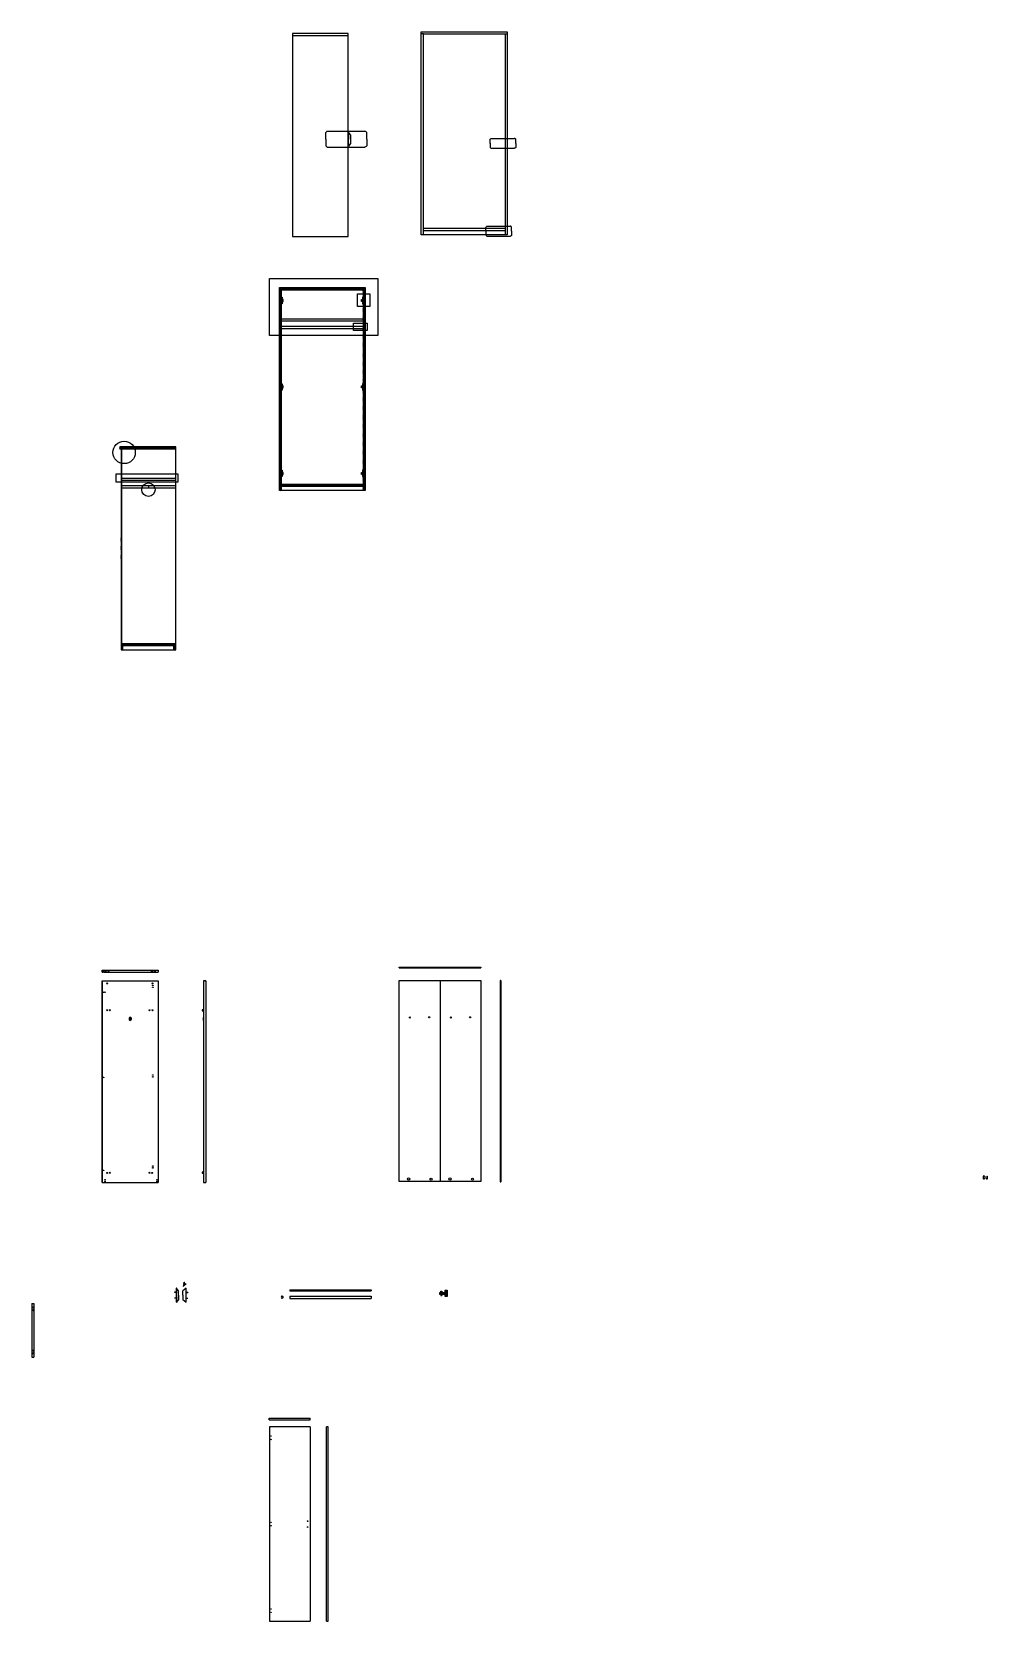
# Model space of a CAD drawing. Header units: millimetres. Extents: x -1607 to 2086, y -1080 to 527.
# Drawn here: x 1197 to 2086, y -1080 to 401 of the extents above; entities that cross this region are included whole.
import ezdxf

# ---------------------------------------------------------------- set-up
doc = ezdxf.new("R2010")
doc.units = ezdxf.units.MM
for name, color, linetype in [('Dettagli', 252, 'Continuous'), ('QUOTE', 241, 'Continuous'), ('Simbolo zoom', 140, 'Continuous'), ('Tratteggi', 252, 'Continuous')]:
    doc.layers.add(name, color=color, linetype=linetype)
pattern_1 = [(45, (999.5649, 92.9599), (-0.4490128, 0.4490128), [])]
pattern_2 = [(45, (727.7523, -51.5203), (-0.4490128, 0.4490128), [])]

msp = doc.modelspace()

# ---------------------------------------------------------------- hatches: boundary and pattern name
at = {"layer": 'Tratteggi'}
h = msp.add_hatch(dxfattribs=at)
h.set_pattern_fill('ANSI31', color=256, scale=0.2)
h.set_pattern_definition(pattern_1)
h.paths.add_polyline_path([(1507, 162.5), (1427, 162.5), (1427, 160.5), (1429, 160.5), (1505, 160.5), (1507, 160.5)])
h = msp.add_hatch(dxfattribs=at)
h.set_pattern_fill('ANSI31', color=256, scale=0.2)
h.set_pattern_definition(pattern_1)
h.paths.add_polyline_path([(1429, 160.5), (1505, 160.5), (1505, -26.5), (1507, -26.5), (1507, 162.5), (1427, 162.5), (1427, -26.5), (1429, -26.5)])
h = msp.add_hatch(dxfattribs=at)
h.set_pattern_fill('ANSI31', color=256, scale=0.2)
h.set_pattern_definition(pattern_2)
h.paths.add_polyline_path([(1279.9, -174.9), (1280.9, -174.9), (1280.9, -170.9), (1279.9, -170.9)])
h.paths.add_polyline_path([(1329.5, -170.9), (1328.5, -170.9), (1328.5, -174.9), (1329.5, -174.9)])
h.paths.add_polyline_path([(1330.5, -170.9), (1330.5, -168.9), (1279.9, -168.9), (1279.9, -170.9)])
h.paths.add_polyline_path([(1278.5, 14.1), (1278.5, 12.1), (1279.6, 12.1), (1279.6, 12.3), (1279.9, 12.3), (1279.9, 12.1), (1330.5, 12.1), (1330.5, 14.1)])
h = msp.add_hatch(dxfattribs=at)
h.set_pattern_fill('ANSI31', color=256, scale=0.2)
h.set_pattern_definition(pattern_2)
edge = h.paths.add_edge_path()
edge.add_line((1279.6, 12.3), (1279.6, -174.9))
edge.add_line((1279.9, 12.3), (1279.9, -174.9))
h = msp.add_hatch(dxfattribs=at)
h.set_pattern_fill('ANSI31', color=256, scale=0.2)
h.set_pattern_definition(pattern_1)
h.paths.add_polyline_path([(1505, -20.5), (1429, -20.5), (1429, -22.5), (1505, -22.5)])

# ---------------------------------------------------------------- linework, layer by layer
for p, q in [((1491.2, 399.1), (1439.2, 399.1)), ((1439.2, 399.1), (1439.2, 210.1)), ((1491.2, 397.1), (1439.2, 397.1)), ((1491.2, 210.1), (1491.2, 399.1)), ((1561.2, 398.8), (1559.2, 398.8)), ((1637.2, 398.8), (1639.2, 398.8)), ((1491.2, 307.2), (1491.2, 294.2)), ((1491.4, 307.2), (1491.2, 307.2)), ((1491.4, 294.2), (1491.4, 307.2)), ((1493.4, 304.7), (1491.4, 307.2)), ((1493.3, 304.7), (1491.4, 306.9)), ((1493.4, 296.7), (1491.4, 294.2)), ((1493.2, 296.7), (1491.5, 294.5)), ((1493.4, 304.7), (1493.2, 304.7)), ((1493.2, 304.7), (1493.2, 296.7)), ((1493.2, 296.7), (1493.4, 296.7)), ((1493.4, 300.7), (1493.4, 304.7)), ((1493.4, 300.7), (1493.4, 296.7)), ((1491.2, 294.2), (1491.4, 294.2)), ((1439.2, 210.1), (1491.2, 210.1)), ((1559.2, 211.8), (1559.2, 215.8)), ((1561.2, 217.8), (1637.2, 217.8)), ((1561.2, 215.8), (1637.2, 215.8)), ((1429, 160.5), (1427, 160.5)), ((1429, 153.5), (1429.5, 153.5)), ((1429.5, 153.5), (1429.5, 147.5)), ((1430.5, 151.5), (1429.5, 151.5)), ((1429.5, 149.5), (1430.5, 149.5)), ((1430.5, 149.5), (1430.5, 151.5)), ((1503.5, 149.5), (1503.5, 151.5)), ((1503.5, 151.5), (1504.5, 151.5)), ((1504.5, 149.5), (1503.5, 149.5)), ((1505, 153.5), (1504.5, 153.5)), ((1504.5, 153.5), (1504.5, 147.5)), ((1505, 160.5), (1507, 160.5)), ((1429.5, 147.5), (1429, 147.5)), ((1429, 133.5), (1505, 133.5)), ((1504.5, 147.5), (1505, 147.5)), ((1429, 131.5), (1505, 131.5)), ((1429, 126.5), (1505, 126.5)), ((1429, 124.5), (1505, 124.5)), ((1429, 73), (1429.5, 73)), ((1429.5, 67), (1429, 67)), ((1429.5, 73), (1429.5, 67)), ((1430.5, 71.1), (1429.5, 71.1)), ((1429.5, 69.1), (1430.5, 69.1)), ((1430.5, 69.1), (1430.5, 71.1)), ((1503.5, 69.1), (1503.5, 71.1)), ((1503.5, 71.1), (1504.5, 71.1)), ((1504.5, 69.1), (1503.5, 69.1)), ((1505, 73), (1504.5, 73)), ((1504.5, 73), (1504.5, 67)), ((1504.5, 67), (1505, 67)), ((1330.5, 14.1), (1278.5, 14.1)), ((1278.5, 14.1), (1278.5, 12.1)), ((1279.6, 12.1), (1278.5, 12.1)), ((1279.6, 12.3), (1279.6, -174.9)), ((1279.6, 12.3), (1279.9, 12.3)), ((1279.9, 12.3), (1279.9, -174.9)), ((1330.5, 12.1), (1279.9, 12.1)), ((1330.5, -174.9), (1330.5, 14.1)), ((1429, -7.5), (1429.5, -7.5)), ((1429.5, -13.5), (1429, -13.5)), ((1429.5, -7.5), (1429.5, -13.5)), ((1430.5, -9.6), (1429.5, -9.6)), ((1429.5, -11.6), (1430.5, -11.6)), ((1430.5, -11.6), (1430.5, -9.6)), ((1503.5, -11.6), (1503.5, -9.6)), ((1503.5, -9.6), (1504.5, -9.6)), ((1504.5, -11.6), (1503.5, -11.6)), ((1505, -7.5), (1504.5, -7.5)), ((1504.5, -7.5), (1504.5, -13.5)), ((1504.5, -13.5), (1505, -13.5)), ((1279.9, -14.9), (1330.5, -14.9)), ((1279.9, -16.9), (1330.5, -16.9)), ((1279.9, -21.9), (1330.5, -21.9)), ((1279.9, -23.9), (1330.5, -23.9)), ((1305.2, -21.9), (1305.2, -23.9)), ((1427, -26.5), (1427, -22.5)), ((1429, -20.5), (1505, -20.5)), ((1429, -22.5), (1505, -22.5)), ((1279.6, -174.9), (1280.9, -174.9)), ((1279.9, -168.9), (1330.5, -168.9)), ((1279.9, -170.9), (1330.5, -170.9)), ((1280.9, -170.9), (1280.9, -174.9)), ((1280.9, -174.9), (1330.5, -174.9)), ((1329.5, -170.9), (1328.5, -170.9)), ((1328.5, -170.9), (1328.5, -174.9)), ((1329.5, -174.9), (1329.5, -170.9)), ((1329.5, -170.9), (1329.5, -170.9)), ((1538.7, -471), (1614.7, -471)), ((1262.1, -475.2), (1262.9, -475.2)), ((1262.1, -483.1), (1314.1, -483.1)), ((1262.1, -671.1), (1262.1, -483.1)), ((1262.1, -483.1), (1262.1, -484.1)), ((1262.1, -483.6), (1262.1, -510.6)), ((1262.1, -484.1), (1262.1, -671.1)), ((1263.4, -483.1), (1263.6, -483.1)), ((1263.6, -474.2), (1263.6, -475.2)), ((1263.6, -475.2), (1314.1, -475.2)), ((1314.1, -483.1), (1314.1, -671.1)), ((1357.5, -483.1), (1356.5, -483.1)), ((1356.5, -483.1), (1356.5, -671.1)), ((1358.5, -483.1), (1357.5, -483.1)), ((1538.7, -670), (1538.7, -483)), ((1538.7, -483), (1614.7, -483)), ((1576.7, -483), (1576.7, -670)), ((1614.7, -483), (1614.7, -670)), ((1633, -483), (1633.2, -483)), ((1633.2, -483), (1633.2, -670.3)), ((2085.9, -665.1), (2086.1, -665.1)), ((2085.9, -665.1), (2085.9, -666.7)), ((2086.1, -665.1), (2086.1, -668)), ((1262.1, -671.1), (1314.1, -671.1)), ((1356.5, -671.1), (1357.5, -671.1)), ((1357.5, -671.1), (1358.5, -671.1)), ((1614.7, -670), (1538.7, -670)), ((1633, -670.3), (1633.2, -670.3)), ((2082.3, -666.6), (2082.5, -666.6)), ((2083.8, -666.6), (2083.9, -666.6)), ((2085.9, -666.7), (2085.6, -666.7)), ((2085.6, -666.7), (2085.6, -668)), ((2086.1, -668), (2085.6, -668)), ((1330.9, -769.5), (1330.9, -782.5)), ((1331.1, -769.5), (1330.9, -769.5)), ((1331.1, -782.5), (1331.1, -769.5)), ((1333.1, -772), (1331.1, -769.5)), ((1332.9, -772), (1331.1, -769.8)), ((1340.2, -769.5), (1337.2, -772)), ((1337.3, -765.5), (1340.3, -765.5)), ((1337.3, -765.6), (1337.3, -765.5)), ((1337.3, -765.6), (1340, -765.6)), ((1340, -765.6), (1337.3, -767.6)), ((1337.3, -767.6), (1337.4, -767.8)), ((1337.4, -767.8), (1340.3, -765.6)), ((1340.3, -765.6), (1340.3, -765.5)), ((1196.5, -783.9), (1196.5, -833.9)), ((1196.5, -783.9), (1198.5, -783.9)), ((1198.5, -783.9), (1198.5, -833.9)), ((1330.9, -782.5), (1331.1, -782.5)), ((1333.1, -780), (1331.1, -782.5)), ((1332.9, -780), (1331.1, -782.2)), ((1333.1, -772), (1332.9, -772)), ((1332.9, -772), (1332.9, -780)), ((1332.9, -780), (1333.1, -780)), ((1333.1, -776), (1333.1, -772)), ((1333.1, -776), (1333.1, -780)), ((1337.2, -776), (1337.2, -772)), ((1337.2, -776), (1337.2, -780)), ((1337.2, -780), (1340.2, -782.5)), ((1436.8, -771.1), (1512.5, -771.1)), ((1436.8, -771.1), (1436.8, -772.1)), ((1436.8, -772.1), (1512.5, -772.1)), ((1436.8, -777.1), (1512.5, -777.1)), ((1436.8, -777.1), (1436.8, -779.1)), ((1436.8, -779.1), (1512.5, -779.1)), ((1512.5, -771.1), (1512.5, -772.1)), ((1512.5, -777.1), (1512.5, -779.1)), ((1576.4, -775.4), (1576.4, -773.4)), ((1576.4, -773.4), (1577.4, -773.4)), ((1576.4, -773.4), (1578.4, -773.4)), ((1580.4, -775.4), (1576.4, -775.4)), ((1577.4, -773.4), (1577.4, -772.4)), ((1577.4, -772.4), (1578.4, -772.4)), ((1577.4, -775.4), (1577.4, -776.4)), ((1577.4, -776.4), (1578.4, -776.4)), ((1578.4, -772.4), (1578.4, -773.4)), ((1578.4, -773.4), (1580.4, -773.4)), ((1578.4, -775.4), (1578.4, -776.4)), ((1580.4, -773.4), (1580.4, -773.8)), ((1580.4, -775.1), (1580.4, -775.4)), ((1581.4, -771.4), (1583.4, -771.4)), ((1581.4, -773.8), (1581.4, -771.4)), ((1581.4, -777.4), (1581.4, -775.1)), ((1583.4, -777.4), (1581.4, -777.4)), ((1583.4, -771.4), (1583.4, -777.4)), ((1196.5, -833.9), (1198.5, -833.9)), ((1417.6, -892.2), (1417.6, -890.7)), ((1417.6, -890.7), (1455.7, -890.7)), ((1417.6, -892.2), (1455.7, -892.2)), ((1417.7, -898.7), (1417.7, -1079.7)), ((1455.7, -898.7), (1417.7, -898.7)), ((1418.9, -892.2), (1419.1, -892.2)), ((1455.7, -892.2), (1455.7, -890.7)), ((1455.7, -898.7), (1455.7, -1079.7)), ((1470.9, -1079.7), (1470.9, -898.7)), ((1472.4, -898.7), (1470.9, -898.7)), ((1472.4, -1079.7), (1472.4, -898.7)), ((1417.7, -1079.7), (1455.7, -1079.7)), ((1470.9, -1079.7), (1472.4, -1079.7))]:
    msp.add_line(p, q)
for points in [[(1559.2, 211.8), (1559.2, 400.8), (1639.2, 400.8), (1639.2, 211.8), (1559.2, 211.8)], [(1561.2, 211.8), (1561.2, 398.8), (1637.2, 398.8), (1637.2, 211.9)], [(1427, -26.5), (1427, 162.5), (1507, 162.5), (1507, -26.5), (1427, -26.5)], [(1429, -26.5), (1429, 160.5), (1505, 160.5), (1505, -26.5)], [(1262.1, -475.2), (1262.1, -473.2), (1314.1, -473.2), (1314.1, -475.2)], [(1538.7, -471), (1538.7, -470.5), (1614.7, -470.5), (1614.7, -471)], [(1263.6, -474.2), (1262.9, -474.2), (1262.9, -475.2)], [(1357.5, -483.1), (1358.5, -483.1), (1358.5, -671.1)], [(1633, -483), (1632.5, -483), (1632.5, -670.3), (1633, -670.3)], [(1340.2, -782.5), (1340.2, -769.5)], [(1581.7, -773.8), (1581.7, -773.4), (1582.9, -773.4), (1582.9, -775.6), (1581.7, -775.6), (1581.7, -775.1)]]:
    msp.add_lwpolyline(points)
for points in [[(2083, -664.9, 0.356419), (2082.3, -665.9, 0.065942), (2082.3, -667.3, 0.327771), (2083.1, -667.9, 0.327771)], [(2083, -664.9, -0.487445), (2083.9, -665.8, -0.010432), (2083.9, -667.3, -0.327771), (2083.1, -667.9, -0.327771)], [(2082.5, -666.6, 0.071658), (2082.5, -667.2, 0.325196), (2083.1, -667.7)], [(2083.8, -666.6, -0.071658), (2083.7, -667.2, -0.325196), (2083.1, -667.7)], [(1429.5, -776.9, 0.32127), (1428.9, -777.4, 0.114597), (1428.9, -778.4, 0.325196), (1429.5, -778.9, 0.526304)], [(1429.5, -776.9, -0.32614), (1430.1, -777.4, -0.114597), (1430.1, -778.4, -0.325196), (1429.5, -778.9, -0.526304)]]:
    msp.add_lwpolyline(points, format="xyb")
for points in [[(1577.3, -774.1), (1578.5, -774.1), (1578.5, -774.8), (1577.3, -774.8)], [(1579.5, -773.8), (1582.2, -773.8), (1582.2, -775.1), (1579.5, -775.1)]]:
    msp.add_lwpolyline(points, close=True)
at = {"layer": 'Dettagli'}
for p, q in [((1355, -510.2), (1355, -511.2)), ((1356.5, -510.2), (1355, -510.2)), ((1355, -511.2), (1356.5, -511.2)), ((1356.2, -517.8), (1356.3, -517.8)), ((1356.2, -518.3), (1356.2, -517.8)), ((1356.5, -511.2), (1356.5, -510.2)), ((1356.5, -517.2), (1356.5, -520.2)), ((1356.3, -518.3), (1356.2, -518.3)), ((1355, -661.5), (1355, -662.5)), ((1356.5, -661.5), (1355, -661.5)), ((1355, -662.5), (1356.5, -662.5)), ((1356.5, -662.5), (1356.5, -661.5)), ((1338.4, -765.5), (1338.5, -763.9)), ((1338.4, -765.6), (1338.4, -765.7)), ((1338.4, -765.7), (1338.7, -765.7)), ((1338.5, -763.9), (1338.6, -763.9)), ((1338.6, -765.5), (1338.6, -763.9)), ((1338.7, -765.7), (1338.7, -765.6)), ((1330.9, -773.2), (1329.4, -773.3)), ((1329.4, -773.3), (1329.4, -773.4)), ((1330.9, -773.4), (1329.4, -773.4)), ((1330.9, -778.7), (1329.4, -778.7)), ((1329.4, -778.7), (1329.4, -778.8)), ((1330.9, -778.8), (1329.4, -778.8)), ((1331.1, -773.2), (1331.2, -773.2)), ((1331.2, -773.5), (1331.1, -773.5)), ((1331.1, -778.6), (1331.2, -778.6)), ((1331.2, -778.9), (1331.1, -778.9)), ((1331.2, -773.2), (1331.2, -773.5)), ((1331.2, -778.6), (1331.2, -778.9)), ((1340.2, -773.2), (1341.9, -773.3)), ((1340.2, -773.4), (1341.9, -773.4)), ((1340.2, -778.6), (1341.9, -778.7)), ((1340.2, -778.8), (1341.9, -778.8)), ((1341.9, -773.3), (1341.9, -773.4)), ((1341.9, -778.7), (1341.9, -778.8))]:
    msp.add_line(p, q, dxfattribs=at)
for centre, radius in [((1265.4, -474), 0.5), ((1267.9, -474), 0.5), ((1308.4, -474.1), 0.5), ((1311, -474.1), 0.5), ((1266.7, -485.6), 0.5), ((1308.8, -485.6), 0.5), ((1309.2, -487.5), 0.25), ((1263.3, -493.8), 0.25), ((1264.5, -493.8), 0.25), ((1309.2, -489.3), 0.25), ((1266.7, -510.6), 0.5), ((1269.2, -510.6), 0.5), ((1288.1, -518.1), 0.25), ((1306.2, -510.6), 0.5), ((1308.8, -510.6), 0.5), ((1548.6, -517.4), 0.5), ((1566.5, -517.2), 0.5), ((1586.6, -517.4), 0.5), ((1604.6, -517.2), 0.5), ((1288.1, -519.3), 0.25), ((1263.3, -573.2), 0.25), ((1309.2, -570.9), 0.25), ((1309.2, -572.7), 0.25), ((1263.3, -659.7), 0.25), ((1266.7, -662.1), 0.5), ((1269.2, -662), 0.5), ((1306.2, -662), 0.5), ((1308.6, -662.1), 0.5), ((1309.2, -655.8), 0.25), ((1309.2, -657.4), 0.25), ((1264.8, -668.5), 0.25), ((1264.8, -670.1), 0.25), ((1313, -668.6), 0.25), ((1313, -670.2), 0.25), ((1547.4, -667.8), 1), ((1568.3, -668), 1), ((1585.9, -667.8), 1), ((1606.8, -668), 1), ((1576.8, -774.5), 0.258), ((1577.9, -773), 0.258), ((1577.9, -776), 0.258), ((1579, -774.5), 0.258), ((1582.4, -772.3), 0.447), ((1582.4, -776.6), 0.447), ((1197.5, -787.4), 0.5), ((1197.5, -790), 0.5), ((1197.4, -827.6), 0.5), ((1197.4, -830.2), 0.5), ((1453.3, -986.5), 0.3), ((1453.3, -992), 0.3)]:
    msp.add_circle(centre, radius, dxfattribs=at)
at = {"layer": 'QUOTE'}
for p, q in [((1356.3, -517.2), (1356.5, -517.2)), ((1356.3, -517.2), (1356.3, -518.9)), ((1356.3, -517.8), (1356.3, -518.3)), ((1287.3, -518.8), (1287.5, -518.8)), ((1288.8, -518.8), (1288.9, -518.8)), ((1356.3, -518.9), (1356, -518.9)), ((1356, -518.9), (1356, -520.2)), ((1356.5, -520.2), (1356, -520.2))]:
    msp.add_line(p, q, dxfattribs=at)
for points in [[(1288, -517.2, 0.356419), (1287.3, -518.1, 0.065942), (1287.3, -519.5, 0.327771), (1288.1, -520.1, 0.327771)], [(1288, -517.2, -0.487445), (1289, -518.1, -0.002437), (1288.9, -519.3, -0.381831), (1288.1, -520.1, -0.327771)], [(1287.5, -518.8, 0.071658), (1287.5, -519.5, 0.325196), (1288.1, -519.9)], [(1288.8, -518.8, -0.071658), (1288.7, -519.5, -0.325196), (1288.1, -519.9)]]:
    msp.add_lwpolyline(points, format="xyb", dxfattribs=at)
for centre in [(1419.2, -907.2), (1419.2, -910.4), (1419.2, -987.6), (1419.2, -990.8), (1419.2, -1068.3), (1419.2, -1071.5)]:
    msp.add_circle(centre, 0.25, dxfattribs=at)
at = {"layer": 'Simbolo zoom'}
for p, q in [((1472.4, 308.3), (1506.5, 308.3)), ((1624.7, 301.5), (1645.9, 301.5)), ((1472.4, 293.4), (1506.5, 293.4)), ((1624.7, 292.3), (1645.8, 292.3)), ((1620.7, 219.7), (1641.9, 219.7)), ((1620.7, 210.5), (1641.9, 210.5))]:
    msp.add_line(p, q, dxfattribs=at)
for points in [[(1470.2, 300.8), (1470.2, 306.3, -0.433709), (1472.4, 308.3, 0.03067)], [(1470.2, 300.9), (1470.2, 295.4, 0.433709), (1472.4, 293.4, -0.03067)], [(1508.6, 300.8), (1508.6, 306.2, 0.433709), (1506.5, 308.2, -0.03067)], [(1508.6, 300.8), (1508.6, 295.4, -0.433709), (1506.5, 293.4, 0.03067)], [(1623.3, 296.9), (1623.3, 300.3, -0.433709), (1624.7, 301.5, 0.03067)], [(1623.3, 297), (1623.3, 293.6, 0.433709), (1624.7, 292.3, -0.03067)], [(1647.2, 296.9), (1647.2, 300.3, 0.433709), (1645.8, 301.5, -0.03067)], [(1647.2, 296.9), (1647.2, 293.6, -0.433709), (1645.8, 292.3, 0.03067)], [(1619.4, 215.1), (1619.4, 218.4, -0.433709), (1620.7, 219.7, 0.03067)], [(1619.4, 215.1), (1619.4, 211.7, 0.433709), (1620.7, 210.5, -0.03067)], [(1643.2, 215), (1643.2, 218.4, 0.433709), (1641.9, 219.7, -0.03067)], [(1643.2, 215.1), (1643.2, 211.7, -0.433709), (1641.9, 210.5, 0.03067)]]:
    msp.add_lwpolyline(points, format="xyb", dxfattribs=at)
for points in [[(1417.9, 170.9), (1518.6, 170.9), (1518.6, 117.9), (1417.9, 117.9)], [(1499.7, 156.6), (1511.3, 156.6), (1511.3, 145), (1499.7, 145)], [(1496.2, 129.5), (1508.9, 129.5), (1508.9, 122.6), (1496.2, 122.6)], [(1275.2, -11), (1332.6, -11), (1332.6, -18.6), (1275.2, -18.6)]]:
    msp.add_lwpolyline(points, close=True, dxfattribs=at)
for centre, radius in [((1282.5, 9), 10.4), ((1305.1, -25.7), 6.24)]:
    msp.add_circle(centre, radius, dxfattribs=at)

doc.saveas('drawing.dxf')
